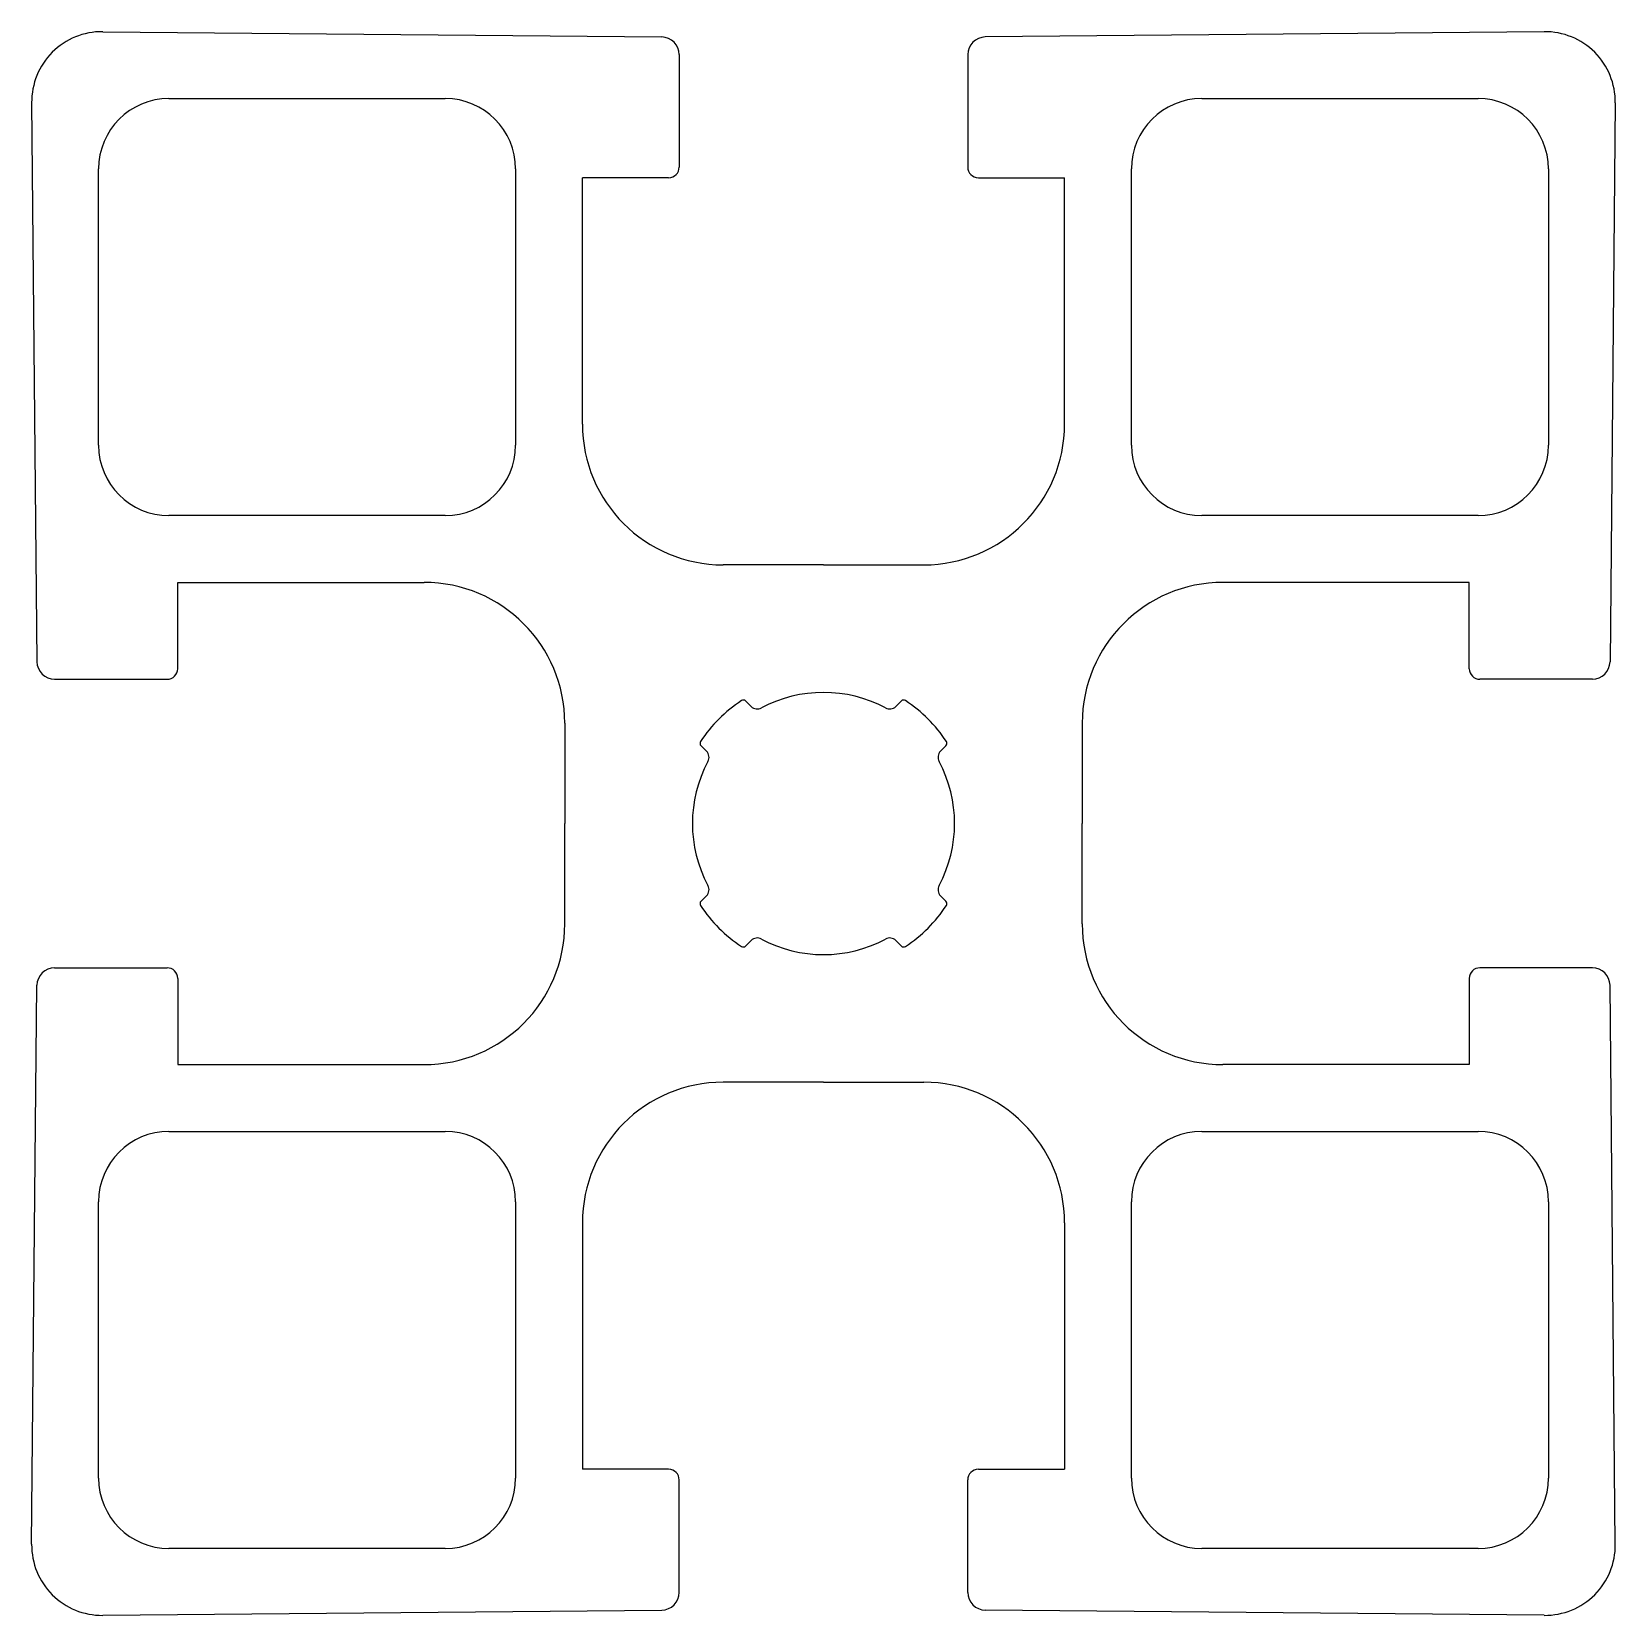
# Model space of a CAD drawing. Extents: x 2454 to 2499, y 1791.7 to 1836.7.
import ezdxf

# ---------------------------------------------------------------- set-up
doc = ezdxf.new("R2010")
doc.units = 0
doc.layers.get('0').update_dxf_attribs({"linetype": 'CONTINUOUS'})

msp = doc.modelspace()

# ---------------------------------------------------------------- linework, layer by layer
for p, q in [((2455.991, 1836.715), (2471.877, 1836.565)), ((2496.953, 1836.715), (2481.068, 1836.565)), ((2472.372, 1836.065), (2472.372, 1832.865)), ((2480.572, 1836.065), (2480.572, 1832.865)), ((2453.972, 1834.697), (2454.122, 1818.811)), ((2457.872, 1834.815), (2465.722, 1834.815)), ((2487.222, 1834.815), (2495.072, 1834.815)), ((2498.972, 1834.697), (2498.822, 1818.811)), ((2455.872, 1824.965), (2455.872, 1832.815)), ((2467.722, 1832.815), (2467.722, 1824.965)), ((2469.622, 1825.565), (2469.622, 1832.565)), ((2472.072, 1832.565), (2469.622, 1832.565)), ((2480.872, 1832.565), (2483.322, 1832.565)), ((2483.322, 1825.565), (2483.322, 1832.565)), ((2485.222, 1824.965), (2485.222, 1832.815)), ((2497.072, 1832.815), (2497.072, 1824.965)), ((2465.722, 1822.965), (2457.872, 1822.965)), ((2495.072, 1822.965), (2487.222, 1822.965)), ((2476.472, 1821.565), (2473.622, 1821.565)), ((2476.472, 1821.565), (2479.322, 1821.565)), ((2458.122, 1818.615), (2458.122, 1821.065)), ((2458.122, 1821.065), (2465.122, 1821.065)), ((2494.822, 1821.065), (2487.822, 1821.065)), ((2494.822, 1818.615), (2494.822, 1821.065)), ((2454.622, 1818.315), (2457.822, 1818.315)), ((2498.322, 1818.315), (2495.122, 1818.315)), ((2474.265, 1817.695), (2474.418, 1817.542)), ((2478.526, 1817.542), (2478.679, 1817.695)), ((2469.122, 1817.065), (2469.122, 1814.215)), ((2483.822, 1817.065), (2483.822, 1814.215)), ((2473.145, 1816.27), (2472.993, 1816.422)), ((2479.952, 1816.422), (2479.799, 1816.27)), ((2469.122, 1811.365), (2469.122, 1814.215)), ((2483.822, 1811.365), (2483.822, 1814.215)), ((2472.993, 1812.008), (2473.145, 1812.161)), ((2479.799, 1812.161), (2479.952, 1812.008)), ((2474.418, 1810.889), (2474.265, 1810.736)), ((2478.679, 1810.736), (2478.526, 1810.889)), ((2454.622, 1810.115), (2457.822, 1810.115)), ((2498.322, 1810.115), (2495.122, 1810.115)), ((2453.972, 1793.734), (2454.122, 1809.62)), ((2458.122, 1809.815), (2458.122, 1807.365)), ((2494.822, 1809.815), (2494.822, 1807.365)), ((2498.972, 1793.734), (2498.822, 1809.62)), ((2458.122, 1807.365), (2465.122, 1807.365)), ((2494.822, 1807.365), (2487.822, 1807.365)), ((2476.472, 1806.865), (2473.622, 1806.865)), ((2476.472, 1806.865), (2479.322, 1806.865)), ((2457.872, 1805.465), (2465.722, 1805.465)), ((2487.222, 1805.465), (2495.072, 1805.465)), ((2455.872, 1795.615), (2455.872, 1803.465)), ((2467.722, 1803.465), (2467.722, 1795.615)), ((2485.222, 1795.615), (2485.222, 1803.465)), ((2497.072, 1803.465), (2497.072, 1795.615)), ((2469.622, 1802.865), (2469.622, 1795.865)), ((2483.322, 1802.865), (2483.322, 1795.865)), ((2472.072, 1795.865), (2469.622, 1795.865)), ((2472.372, 1792.365), (2472.372, 1795.565)), ((2480.572, 1792.365), (2480.572, 1795.565)), ((2480.872, 1795.865), (2483.322, 1795.865)), ((2465.722, 1793.615), (2457.872, 1793.615)), ((2495.072, 1793.615), (2487.222, 1793.615)), ((2455.991, 1791.716), (2471.877, 1791.865)), ((2496.953, 1791.716), (2481.068, 1791.865))]:
    msp.add_line(p, q)
for centre, radius, start, end in [((2455.972, 1834.715), 2, 89.4592, 180.5408), ((2471.872, 1836.065), 0.5, 0, 89.4592), ((2481.072, 1836.065), 0.5, 90.5408, 180), ((2496.972, 1834.715), 2, 359.4592, 90.5408), ((2457.872, 1832.815), 2, 90, 180), ((2465.722, 1832.815), 2, 0, 90), ((2487.222, 1832.815), 2, 90, 180), ((2495.072, 1832.815), 2, 0, 90), ((2472.072, 1832.865), 0.3, 270, 360), ((2480.872, 1832.865), 0.3, 180, 270), ((2473.622, 1825.565), 4, 180, 270), ((2479.322, 1825.565), 4, 270, 0), ((2457.872, 1824.965), 2, 180, 270), ((2465.722, 1824.965), 2, 270, 0), ((2487.222, 1824.965), 2, 180, 270), ((2495.072, 1824.965), 2, 270, 0), ((2465.122, 1817.065), 4, 0, 90), ((2487.822, 1817.065), 4, 90, 180), ((2454.622, 1818.815), 0.5, 180.5408, 270), ((2457.822, 1818.615), 0.3, 270, 360), ((2495.122, 1818.615), 0.3, 180, 270), ((2498.322, 1818.815), 0.5, 270, 359.4592), ((2476.472, 1814.215), 4.2, 123.7482, 146.2518), ((2474.195, 1817.625), 0.1, 45, 123.7482), ((2476.472, 1814.215), 3.725, 61.8165, 118.1835), ((2478.75, 1817.625), 0.1, 56.2518, 135), ((2476.472, 1814.215), 4.2, 33.7482, 56.2518), ((2474.595, 1817.719), 0.25, 225, 298.1835), ((2478.35, 1817.719), 0.25, 241.8165, 315), ((2473.063, 1816.493), 0.1, 146.2518, 225), ((2472.969, 1816.093), 0.25, 331.8165, 45), ((2479.976, 1816.093), 0.25, 135, 208.1835), ((2479.881, 1816.493), 0.1, 315, 33.7482), ((2476.472, 1814.215), 3.725, 151.8165, 208.1835), ((2476.472, 1814.215), 3.725, 331.8165, 28.1835), ((2472.969, 1812.338), 0.25, 315, 28.1835), ((2479.976, 1812.338), 0.25, 151.8165, 225), ((2473.063, 1811.938), 0.1, 135, 213.7482), ((2476.472, 1814.215), 4.2, 213.7482, 236.2518), ((2476.472, 1814.215), 4.2, 303.7482, 326.2518), ((2479.881, 1811.938), 0.1, 326.2518, 45), ((2465.122, 1811.365), 4, 270, 360), ((2487.822, 1811.365), 4, 180, 270), ((2474.595, 1810.712), 0.25, 61.8165, 135), ((2476.472, 1814.215), 3.725, 241.8165, 298.1835), ((2478.35, 1810.712), 0.25, 45, 118.1835), ((2474.195, 1810.806), 0.1, 236.2518, 315), ((2478.75, 1810.806), 0.1, 225, 303.7482), ((2454.622, 1809.615), 0.5, 90, 179.4592), ((2457.822, 1809.815), 0.3, 0, 90), ((2495.122, 1809.815), 0.3, 90, 180), ((2498.322, 1809.615), 0.5, 0.5408, 90), ((2473.622, 1802.865), 4, 90, 180), ((2479.322, 1802.865), 4, 0, 90), ((2457.872, 1803.465), 2, 90, 180), ((2465.722, 1803.465), 2, 0, 90), ((2487.222, 1803.465), 2, 90, 180), ((2495.072, 1803.465), 2, 0, 90), ((2457.872, 1795.615), 2, 180, 270), ((2465.722, 1795.615), 2, 270, 0), ((2472.072, 1795.565), 0.3, 0, 90), ((2480.872, 1795.565), 0.3, 90, 180), ((2487.222, 1795.615), 2, 180, 270), ((2495.072, 1795.615), 2, 270, 0), ((2455.972, 1793.715), 2, 179.4592, 270.5408), ((2496.972, 1793.715), 2, 269.4592, 0.5408), ((2471.872, 1792.365), 0.5, 270.5408, 0), ((2481.072, 1792.365), 0.5, 180, 269.4592)]:
    msp.add_arc(centre, radius, start, end)

doc.saveas('drawing.dxf')
